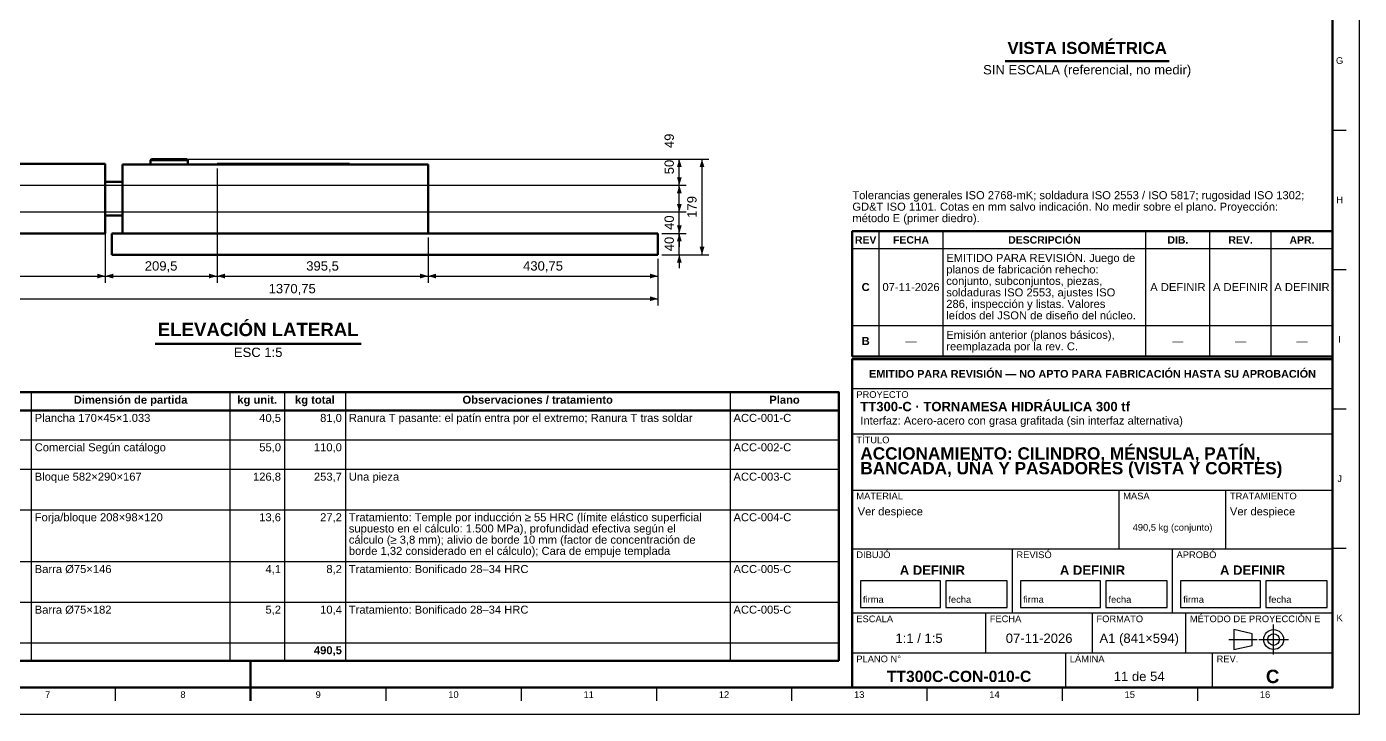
# Model space of a CAD drawing. Header units: millimetres. Extents: x 0 to 841, y 0 to 594.
# Drawn here: x 341.6 to 841, y 0 to 257.5 of the extents above; entities that cross this region are included whole.
import ezdxf
from ezdxf.enums import TextEntityAlignment as Align

# ---------------------------------------------------------------- set-up
doc = ezdxf.new("R2010")
doc.units = ezdxf.units.MM
doc.linetypes.add('EJE', pattern=[31, 20, -4, 3, -4])
for name, color, linetype, lineweight in [('COTA', 7, 'CONTINUOUS', 25), ('EJE', 7, 'EJE', 25), ('FINA', 7, 'CONTINUOUS', 25), ('MARCO', 7, 'CONTINUOUS', 70), ('TXT', 7, 'CONTINUOUS', 25), ('VIS', 7, 'CONTINUOUS', 50)]:
    doc.layers.add(name, color=color, linetype=linetype, lineweight=lineweight)
doc.styles.add('STD', font='LiberationSans-Regular.ttf')
doc.styles.add('STDB', font='LiberationSans-Bold.ttf')

msp = doc.modelspace()

# ---------------------------------------------------------------- linework, layer by layer
at = {"layer": 'COTA'}
for p, q in [((396.52, 207.91), (588.67, 207.91)), ((396.52, 207.91), (597.17, 207.91)), ((586.17, 198.11), (586.17, 207.91)), ((594.67, 172.11), (594.67, 207.91)), ((412.92, 204.41), (412.92, 161.61)), ((412.92, 204.41), (412.92, 161.61)), ((290.52, 198.11), (588.67, 198.11)), ((290.52, 198.11), (588.67, 198.11)), ((586.17, 188.11), (586.17, 198.11)), ((371.02, 191.61), (371.02, 161.61)), ((371.02, 191.61), (371.02, 161.61)), ((586.17, 188.11), (586.17, 193.11)), ((290.52, 188.11), (588.67, 188.11)), ((290.52, 188.11), (588.67, 188.11)), ((586.17, 180.11), (586.17, 188.11)), ((586.17, 180.11), (586.17, 185.11)), ((579.67, 180.11), (588.67, 180.11)), ((579.67, 180.11), (588.67, 180.11)), ((586.17, 172.11), (586.17, 180.11)), ((586.17, 180.11), (586.17, 175.11)), ((492.02, 178.61), (492.02, 161.61)), ((492.02, 178.61), (492.02, 161.61)), ((578.17, 170.61), (578.17, 161.61)), ((578.17, 170.61), (578.17, 153.11)), ((579.67, 172.11), (588.67, 172.11)), ((579.67, 172.11), (597.17, 172.11)), ((586.17, 172.11), (586.17, 167.11)), ((304.02, 164.11), (371.02, 164.11)), ((371.02, 164.11), (412.92, 164.11)), ((412.92, 164.11), (492.02, 164.11)), ((492.02, 164.11), (578.17, 164.11)), ((304.02, 155.61), (578.17, 155.61))]:
    msp.add_line(p, q, dxfattribs=at)
for points in [[(586.17, 207.91), (585.27, 204.91), (587.07, 204.91)], [(594.67, 207.91), (593.77, 204.91), (595.57, 204.91)], [(586.17, 198.11), (587.07, 201.11), (585.27, 201.11)], [(586.17, 198.11), (585.27, 195.11), (587.07, 195.11)], [(586.17, 188.11), (587.07, 191.11), (585.27, 191.11)], [(586.17, 188.11), (587.07, 191.11), (585.27, 191.11)], [(586.17, 180.11), (587.07, 183.11), (585.27, 183.11)], [(586.17, 180.11), (585.27, 177.11), (587.07, 177.11)], [(594.67, 172.11), (595.57, 175.11), (593.77, 175.11)], [(586.17, 172.11), (585.27, 169.11), (587.07, 169.11)], [(371.02, 164.11), (368.02, 165.01), (368.02, 163.21)], [(371.02, 164.11), (374.02, 163.21), (374.02, 165.01)], [(412.92, 164.11), (409.92, 165.01), (409.92, 163.21)], [(412.92, 164.11), (415.92, 163.21), (415.92, 165.01)], [(492.02, 164.11), (489.02, 165.01), (489.02, 163.21)], [(492.02, 164.11), (495.02, 163.21), (495.02, 165.01)], [(578.17, 164.11), (575.17, 165.01), (575.17, 163.21)], [(578.17, 155.61), (575.17, 156.51), (575.17, 154.71)]]:
    msp.add_solid(points, dxfattribs=at)
at = {"layer": 'EJE'}
for p, q in [((808.88, 22.42), (808.88, 33.58)), ((792.14, 28), (802.68, 28)), ((803.3, 28), (814.46, 28))]:
    msp.add_line(p, q, dxfattribs=at)
at = {"layer": 'FINA'}
for p, q in [((831, 218.73), (836, 218.73)), ((661, 134), (661, 180.9)), ((685, 134), (685, 180.9)), ((761, 134), (761, 180.9)), ((785, 134), (785, 180.9)), ((808, 134), (808, 180.9)), ((651, 174.4), (831, 174.4)), ((831, 166.55), (836, 166.55)), ((651, 145.6), (831, 145.6)), ((651, 134), (831, 134)), ((651, 133), (831, 133)), ((343.31, 120.6), (343.31, 20)), ((417.78, 120.6), (417.78, 20)), ((438.2, 120.6), (438.2, 20)), ((461.02, 120.6), (461.02, 20)), ((605.16, 120.6), (605.16, 20)), ((651, 122), (831, 122)), ((25, 113.8), (646, 113.8)), ((831, 114.36), (836, 114.36)), ((651, 105), (831, 105)), ((25, 102.8), (646, 102.8)), ((25, 91.8), (646, 91.8)), ((651, 84), (831, 84)), ((751, 62), (751, 84)), ((791, 62), (791, 84)), ((25, 76.6), (646, 76.6)), ((651, 62), (831, 62)), ((711, 38), (711, 62)), ((771, 38), (771, 62)), ((831, 62.18), (836, 62.18)), ((25, 57.2), (646, 57.2)), ((25, 42), (646, 42)), ((651, 38), (831, 38)), ((701, 23), (701, 38)), ((741, 23), (741, 38)), ((776, 23), (776, 38)), ((25, 26.8), (646, 26.8)), ((651, 23), (831, 23)), ((731, 10), (731, 23)), ((786, 10), (786, 23)), ((374.81, 10), (374.81, 5)), ((425.5, 10), (425.5, 5)), ((476.19, 10), (476.19, 5)), ((526.88, 10), (526.88, 5)), ((577.56, 10), (577.56, 5)), ((628.25, 10), (628.25, 5)), ((678.94, 10), (678.94, 5)), ((729.62, 10), (729.62, 5)), ((780.31, 10), (780.31, 5))]:
    msp.add_line(p, q, dxfattribs=at)
for points in [[(0, 0), (841, 0), (841, 594), (0, 594)], [(654, 40), (684, 40), (684, 50), (654, 50)], [(686, 40), (709, 40), (709, 50), (686, 50)], [(714, 40), (744, 40), (744, 50), (714, 50)], [(746, 40), (769, 40), (769, 50), (746, 50)], [(774, 40), (804, 40), (804, 50), (774, 50)], [(806, 40), (829, 40), (829, 50), (806, 50)], [(794, 24.28), (800.82, 25.83), (800.82, 30.17), (794, 31.72)]]:
    msp.add_lwpolyline(points, close=True, dxfattribs=at)
for radius in [3.72, 2.17]:
    msp.add_circle((808.88, 28), radius, dxfattribs=at)
at = {"layer": 'MARCO'}
msp.add_line((425.5, 5), (425.5, 20), dxfattribs=at)
for points in [[(20, 10), (831, 10), (831, 584), (20, 584)], [(651, 134), (831, 134), (831, 180.9), (651, 180.9)], [(651, 10), (831, 10), (831, 133), (651, 133)]]:
    msp.add_lwpolyline(points, close=True, dxfattribs=at)
at = {"layer": 'VIS'}
for p, q in [((708.29, 244.53), (769.71, 244.53)), ((389.72, 138.71), (466.97, 138.71)), ((646, 120.6), (646, 20)), ((25, 20), (646, 20))]:
    msp.add_line(p, q, dxfattribs=at)
for points in [[(304.02, 206.11), (371.02, 206.11)], [(371.02, 193.11), (371.02, 193.23), (371.02, 193.35), (371.02, 193.47), (371.02, 193.59), (371.02, 193.71), (371.02, 193.83), (371.02, 193.95), (371.02, 194.07), (371.02, 194.19), (371.02, 194.31), (371.02, 194.43), (371.02, 194.55), (371.02, 194.67), (371.02, 194.79), (371.02, 194.91), (371.02, 195.03), (371.02, 195.15), (371.02, 195.27), (371.02, 195.39), (371.02, 195.52), (371.02, 195.64), (371.02, 195.76), (371.02, 195.88), (371.02, 196), (371.02, 196.12), (371.02, 196.24), (371.02, 196.36), (371.02, 196.48), (371.02, 196.6), (371.02, 196.72), (371.02, 196.84), (371.02, 196.96), (371.02, 197.08), (371.02, 197.2), (371.02, 197.32), (371.02, 197.44), (371.02, 197.56), (371.02, 197.68), (371.02, 197.8), (371.02, 197.92), (371.02, 198.04), (371.02, 198.16), (371.02, 198.28), (371.02, 198.4), (371.02, 198.52), (371.02, 198.64), (371.02, 198.77), (371.02, 198.89), (371.02, 199.01), (371.02, 199.13), (371.02, 199.25), (371.02, 199.37), (371.02, 199.49), (371.02, 199.61), (371.02, 199.73), (371.02, 199.85), (371.02, 199.97), (371.02, 200.09), (371.02, 200.21), (371.02, 200.33), (371.02, 200.45), (371.02, 200.57), (371.02, 200.69), (371.02, 200.81), (371.02, 200.93), (371.02, 201.05), (371.02, 201.17), (371.02, 201.29), (371.02, 201.41), (371.02, 201.53), (371.02, 201.65), (371.02, 201.77), (371.02, 201.89), (371.02, 202.02), (371.02, 202.14), (371.02, 202.26), (371.02, 202.38), (371.02, 202.5), (371.02, 202.62), (371.02, 202.74), (371.02, 202.86), (371.02, 202.98), (371.02, 203.1), (371.02, 203.22), (371.02, 203.34), (371.02, 203.46), (371.02, 203.58), (371.02, 203.7), (371.02, 203.82), (371.02, 203.94), (371.02, 204.06), (371.02, 204.18), (371.02, 204.3), (371.02, 204.42), (371.02, 204.54), (371.02, 204.66), (371.02, 204.78), (371.02, 204.9), (371.02, 205.02), (371.02, 205.14), (371.02, 205.27), (371.02, 205.39), (371.02, 205.51), (371.02, 205.63), (371.02, 205.75), (371.02, 205.87), (371.02, 205.99), (371.02, 206.11)], [(377.52, 180.11), (377.52, 205.91)], [(377.52, 205.91), (492.02, 205.91)], [(388.42, 207.91), (388.02, 207.51)], [(388.02, 207.51), (388.14, 207.51), (388.26, 207.51), (388.38, 207.51), (388.5, 207.51), (388.62, 207.51), (388.74, 207.51), (388.86, 207.51), (388.98, 207.51), (389.1, 207.51), (389.22, 207.51), (389.34, 207.51), (389.47, 207.51), (389.59, 207.51), (389.71, 207.51), (389.83, 207.51), (389.95, 207.51), (390.07, 207.51), (390.19, 207.51), (390.31, 207.51), (390.43, 207.51), (390.55, 207.51), (390.67, 207.51), (390.79, 207.51), (390.91, 207.51), (391.03, 207.51), (391.16, 207.51), (391.28, 207.51), (391.4, 207.51), (391.52, 207.51), (391.64, 207.51), (391.76, 207.51), (391.88, 207.51), (392, 207.51), (392.12, 207.51), (392.24, 207.51), (392.36, 207.51), (392.48, 207.51), (392.6, 207.51), (392.72, 207.51), (392.84, 207.51), (392.97, 207.51), (393.09, 207.51), (393.21, 207.51), (393.33, 207.51), (393.45, 207.51), (393.57, 207.51), (393.69, 207.51), (393.81, 207.51), (393.93, 207.51), (394.05, 207.51), (394.17, 207.51), (394.29, 207.51), (394.41, 207.51), (394.53, 207.51), (394.66, 207.51), (394.78, 207.51), (394.9, 207.51), (395.02, 207.51)], [(388.02, 207.51), (388.02, 205.91)], [(388.42, 207.91), (388.54, 207.91), (388.66, 207.91), (388.78, 207.91), (388.9, 207.91), (389.02, 207.91), (389.14, 207.91), (389.26, 207.91), (389.38, 207.91), (389.5, 207.91), (389.62, 207.91), (389.74, 207.91), (389.86, 207.91), (389.98, 207.91), (390.1, 207.91), (390.22, 207.91), (390.34, 207.91), (390.46, 207.91), (390.58, 207.91), (390.7, 207.91), (390.82, 207.91), (390.94, 207.91), (391.06, 207.91), (391.18, 207.91), (391.3, 207.91), (391.42, 207.91), (391.54, 207.91), (391.66, 207.91), (391.78, 207.91), (391.9, 207.91), (392.02, 207.91), (392.14, 207.91), (392.26, 207.91), (392.38, 207.91), (392.5, 207.91), (392.62, 207.91), (392.74, 207.91), (392.86, 207.91), (392.98, 207.91), (393.1, 207.91), (393.22, 207.91), (393.34, 207.91), (393.46, 207.91), (393.58, 207.91), (393.7, 207.91), (393.82, 207.91), (393.94, 207.91), (394.06, 207.91), (394.18, 207.91), (394.3, 207.91), (394.42, 207.91), (394.54, 207.91), (394.66, 207.91), (394.78, 207.91), (394.9, 207.91), (395.02, 207.91)], [(395.02, 207.91), (395.14, 207.91), (395.26, 207.91), (395.38, 207.91), (395.5, 207.91), (395.62, 207.91), (395.74, 207.91), (395.86, 207.91), (395.98, 207.91), (396.1, 207.91), (396.22, 207.91), (396.34, 207.91), (396.46, 207.91), (396.58, 207.91), (396.7, 207.91), (396.82, 207.91), (396.94, 207.91), (397.06, 207.91), (397.18, 207.91), (397.3, 207.91), (397.42, 207.91), (397.54, 207.91), (397.66, 207.91), (397.78, 207.91), (397.9, 207.91), (398.02, 207.91), (398.14, 207.91), (398.26, 207.91), (398.38, 207.91), (398.5, 207.91), (398.62, 207.91), (398.74, 207.91), (398.86, 207.91), (398.98, 207.91), (399.1, 207.91), (399.22, 207.91), (399.34, 207.91), (399.46, 207.91), (399.58, 207.91), (399.7, 207.91), (399.82, 207.91), (399.94, 207.91), (400.06, 207.91), (400.18, 207.91), (400.3, 207.91), (400.42, 207.91), (400.54, 207.91), (400.66, 207.91), (400.78, 207.91), (400.9, 207.91), (401.02, 207.91), (401.14, 207.91), (401.26, 207.91), (401.38, 207.91), (401.5, 207.91), (401.62, 207.91)], [(395.02, 207.51), (395.14, 207.51), (395.26, 207.51), (395.38, 207.51), (395.5, 207.51), (395.62, 207.51), (395.74, 207.51), (395.86, 207.51), (395.98, 207.51), (396.1, 207.51), (396.22, 207.51), (396.34, 207.51), (396.47, 207.51), (396.59, 207.51), (396.71, 207.51), (396.83, 207.51), (396.95, 207.51), (397.07, 207.51), (397.19, 207.51), (397.31, 207.51), (397.43, 207.51), (397.55, 207.51), (397.67, 207.51), (397.79, 207.51), (397.91, 207.51), (398.03, 207.51), (398.16, 207.51), (398.28, 207.51), (398.4, 207.51), (398.52, 207.51), (398.64, 207.51), (398.76, 207.51), (398.88, 207.51), (399, 207.51), (399.12, 207.51), (399.24, 207.51), (399.36, 207.51), (399.48, 207.51), (399.6, 207.51), (399.72, 207.51), (399.84, 207.51), (399.97, 207.51), (400.09, 207.51), (400.21, 207.51), (400.33, 207.51), (400.45, 207.51), (400.57, 207.51), (400.69, 207.51), (400.81, 207.51), (400.93, 207.51), (401.05, 207.51), (401.17, 207.51), (401.29, 207.51), (401.41, 207.51), (401.53, 207.51), (401.66, 207.51), (401.78, 207.51), (401.9, 207.51), (402.02, 207.51)], [(401.62, 207.91), (402.02, 207.51)], [(402.02, 207.51), (402.02, 205.91)], [(412.92, 205.91), (412.92, 206.11)], [(412.92, 206.11), (462.52, 206.11)], [(462.52, 205.91), (462.52, 206.11)], [(492.02, 180.11), (492.02, 205.91)], [(371.02, 199.41), (377.52, 199.41)], [(371.02, 180.11), (371.02, 180.23), (371.02, 180.35), (371.02, 180.47), (371.02, 180.59), (371.02, 180.71), (371.02, 180.83), (371.02, 180.95), (371.02, 181.07), (371.02, 181.19), (371.02, 181.31), (371.02, 181.43), (371.02, 181.55), (371.02, 181.67), (371.02, 181.79), (371.02, 181.91), (371.02, 182.03), (371.02, 182.15), (371.02, 182.27), (371.02, 182.39), (371.02, 182.52), (371.02, 182.64), (371.02, 182.76), (371.02, 182.88), (371.02, 183), (371.02, 183.12), (371.02, 183.24), (371.02, 183.36), (371.02, 183.48), (371.02, 183.6), (371.02, 183.72), (371.02, 183.84), (371.02, 183.96), (371.02, 184.08), (371.02, 184.2), (371.02, 184.32), (371.02, 184.44), (371.02, 184.56), (371.02, 184.68), (371.02, 184.8), (371.02, 184.92), (371.02, 185.04), (371.02, 185.16), (371.02, 185.28), (371.02, 185.4), (371.02, 185.52), (371.02, 185.64), (371.02, 185.77), (371.02, 185.89), (371.02, 186.01), (371.02, 186.13), (371.02, 186.25), (371.02, 186.37), (371.02, 186.49), (371.02, 186.61), (371.02, 186.73), (371.02, 186.85), (371.02, 186.97), (371.02, 187.09), (371.02, 187.21), (371.02, 187.33), (371.02, 187.45), (371.02, 187.57), (371.02, 187.69), (371.02, 187.81), (371.02, 187.93), (371.02, 188.05), (371.02, 188.17), (371.02, 188.29), (371.02, 188.41), (371.02, 188.53), (371.02, 188.65), (371.02, 188.77), (371.02, 188.89), (371.02, 189.02), (371.02, 189.14), (371.02, 189.26), (371.02, 189.38), (371.02, 189.5), (371.02, 189.62), (371.02, 189.74), (371.02, 189.86), (371.02, 189.98), (371.02, 190.1), (371.02, 190.22), (371.02, 190.34), (371.02, 190.46), (371.02, 190.58), (371.02, 190.7), (371.02, 190.82), (371.02, 190.94), (371.02, 191.06), (371.02, 191.18), (371.02, 191.3), (371.02, 191.42), (371.02, 191.54), (371.02, 191.66), (371.02, 191.78), (371.02, 191.9), (371.02, 192.02), (371.02, 192.14), (371.02, 192.27), (371.02, 192.39), (371.02, 192.51), (371.02, 192.63), (371.02, 192.75), (371.02, 192.87), (371.02, 192.99), (371.02, 193.11)], [(371.02, 186.81), (377.52, 186.81)], [(304.02, 180.11), (371.02, 180.11)], [(373.52, 172.11), (373.52, 180.11)], [(373.52, 180.11), (377.52, 180.11)], [(377.52, 180.11), (492.02, 180.11)], [(492.02, 180.11), (578.17, 180.11)], [(578.17, 172.11), (578.17, 180.11)], [(373.52, 172.11), (578.17, 172.11)]]:
    msp.add_lwpolyline(points, dxfattribs=at)
msp.add_lwpolyline([(25, 113.8), (646, 113.8), (646, 120.6), (25, 120.6)], close=True, dxfattribs=at)

# ---------------------------------------------------------------- texts
at = {"layer": 'TXT'}
for s, height, style, p in [('VISTA ISOMÉTRICA', 4.5, 'STDB', (739, 245.93)), ('209,5', 3.5, 'STD', (391.97, 165.11)), ('395,5', 3.5, 'STD', (452.47, 165.11)), ('430,75', 3.5, 'STD', (535.09, 165.11)), ('1370,75', 3.5, 'STD', (441.09, 156.61)), ('ELEVACIÓN LATERAL', 5, 'STDB', (428.34, 140.11))]:
    msp.add_text(s, height=height, dxfattribs=dict(at, style=style)).set_placement(p, align=Align.BOTTOM_CENTER)
for s, height, style, p in [('G', 2.5, 'STD', (833.6, 244.82)), ('H', 2.5, 'STD', (833.6, 192.64)), ('DESCRIPCIÓN', 2.8, 'STDB', (723, 177.65)), ('REV', 2.8, 'STDB', (656, 177.65)), ('FECHA', 2.8, 'STDB', (673, 177.65)), ('DIB.', 2.8, 'STDB', (773, 177.65)), ('REV.', 2.8, 'STDB', (796.5, 177.65)), ('APR.', 2.8, 'STDB', (819.5, 177.65)), ('C', 3, 'STDB', (656, 160)), ('07-11-2026', 3, 'STD', (673, 160)), ('A DEFINIR', 3, 'STD', (773, 160)), ('A DEFINIR', 3, 'STD', (796.5, 160)), ('A DEFINIR', 3, 'STD', (819.5, 160)), ('B', 3, 'STDB', (656, 139.8)), ('I', 2.5, 'STD', (833.6, 140.45)), ('—', 3, 'STD', (673, 139.8)), ('—', 3, 'STD', (773, 139.8)), ('—', 3, 'STD', (796.5, 139.8)), ('—', 3, 'STD', (819.5, 139.8)), ('EMITIDO PARA REVISIÓN — NO APTO PARA FABRICACIÓN HASTA SU APROBACIÓN', 2.9, 'STDB', (741, 127.5)), ('Dimensión de partida', 3, 'STDB', (380.54, 117.8)), ('kg unit.', 3, 'STDB', (427.99, 117.8)), ('kg total', 3, 'STDB', (449.61, 117.8)), ('Observaciones / tratamiento', 3, 'STDB', (533.09, 117.8)), ('Plano', 3, 'STDB', (625.58, 117.8)), ('J', 2.5, 'STD', (833.6, 88.27)), ('490,5 kg (conjunto)', 2.5, 'STD', (771, 70)), ('A DEFINIR', 3.5, 'STDB', (681, 54)), ('A DEFINIR', 3.5, 'STDB', (741, 54)), ('A DEFINIR', 3.5, 'STDB', (801, 54)), ('K', 2.5, 'STD', (833.6, 36.09)), ('1:1 / 1:5', 3.5, 'STD', (676, 28.5)), ('07-11-2026', 3.5, 'STD', (721, 28.5)), ('A1 (841×594)', 3.5, 'STD', (758.5, 28.5)), ('TT300C-CON-010-C', 4.2, 'STDB', (691, 14.2)), ('11 de 54', 3.5, 'STD', (758.5, 14.2)), ('C', 5, 'STDB', (808.5, 14.2)), ('7', 2.5, 'STD', (349.47, 7.4)), ('8', 2.5, 'STD', (400.16, 7.4)), ('9', 2.5, 'STD', (450.84, 7.4)), ('10', 2.5, 'STD', (501.53, 7.4)), ('11', 2.5, 'STD', (552.22, 7.4)), ('12', 2.5, 'STD', (602.91, 7.4)), ('13', 2.5, 'STD', (653.59, 7.4)), ('14', 2.5, 'STD', (704.28, 7.4)), ('15', 2.5, 'STD', (754.97, 7.4)), ('16', 2.5, 'STD', (805.66, 7.4))]:
    msp.add_text(s, height=height, dxfattribs=dict(at, style=style)).set_placement(p, align=Align.MIDDLE_CENTER)
at = {"layer": 'TXT', "style": 'STD'}
for s, p in [('SIN ESCALA (referencial, no medir)', (739, 243.13)), ('ESC 1:5', (428.34, 137.31))]:
    msp.add_text(s, height=3.5, dxfattribs=at).set_placement(p, align=Align.TOP_CENTER)
for s, p in [('49', (585.17, 214.74)), ('50', (585.17, 204.94)), ('179', (593.67, 190.01)), ('40', (585.17, 184.11)), ('40', (585.17, 176.11))]:
    msp.add_text(s, height=3.5, rotation=90, dxfattribs=at).set_placement(p, align=Align.BOTTOM_CENTER)
for s, height, p in [('Tolerancias generales ISO 2768-mK; soldadura ISO 2553 / ISO 5817; rugosidad ISO 1302;', 3, (651, 192)), ('GD&T ISO 1101. Cotas en mm salvo indicación. No medir sobre el plano. Proyección:', 3, (651, 187.7)), ('método E (primer diedro).', 3, (651, 183.4)), ('firma', 2.5, (655, 41)), ('fecha', 2.5, (687, 41)), ('firma', 2.5, (715, 41)), ('fecha', 2.5, (747, 41)), ('firma', 2.5, (775, 41)), ('fecha', 2.5, (807, 41))]:
    msp.add_text(s, height=height, dxfattribs=at).set_placement(p, align=Align.BOTTOM_LEFT)
at = {"layer": 'TXT'}
for s, height, style, p in [('EMITIDO PARA REVISIÓN. Juego de', 3, 'STD', (686.2, 172.4)), ('planos de fabricación rehecho:', 3, 'STD', (686.2, 168.1)), ('conjunto, subconjuntos, piezas,', 3, 'STD', (686.2, 163.8)), ('soldaduras ISO 2553, ajustes ISO', 3, 'STD', (686.2, 159.5)), ('286, inspección y listas. Valores', 3, 'STD', (686.2, 155.2)), ('leídos del JSON de diseño del núcleo.', 3, 'STD', (686.2, 150.9)), ('Emisión anterior (planos básicos),', 3, 'STD', (686.2, 143.6)), ('reemplazada por la rev. C.', 3, 'STD', (686.2, 139.3)), ('PROYECTO', 2.5, 'STD', (652.5, 121)), ('TT300-C · TORNAMESA HIDRÁULICA 300 tf', 3.5, 'STDB', (654, 117)), ('Interfaz: Acero-acero con grasa grafitada (sin interfaz alternativa)', 3, 'STD', (654, 111.5)), ('TÍTULO', 2.5, 'STD', (652.5, 104)), ('ACCIONAMIENTO: CILINDRO, MÉNSULA, PATÍN,', 4.6, 'STDB', (654, 100)), ('BANCADA, UÑA Y PASADORES (VISTA Y CORTES)', 4.6, 'STDB', (654, 94.48)), ('MATERIAL', 2.5, 'STD', (652.5, 83)), ('MASA', 2.5, 'STD', (752.5, 83)), ('TRATAMIENTO', 2.5, 'STD', (792.5, 83)), ('Ver despiece', 3, 'STD', (653, 77.5)), ('Ver despiece', 3, 'STD', (792.5, 77.5)), ('DIBUJÓ', 2.5, 'STD', (652.5, 61)), ('REVISÓ', 2.5, 'STD', (712.5, 61)), ('APROBÓ', 2.5, 'STD', (772.5, 61)), ('ESCALA', 2.5, 'STD', (652.5, 37)), ('FECHA', 2.5, 'STD', (702.5, 37)), ('FORMATO', 2.5, 'STD', (742.5, 37)), ('MÉTODO DE PROYECCIÓN E', 2.5, 'STD', (777.5, 37)), ('PLANO N°', 2.5, 'STD', (652.5, 22)), ('LÁMINA', 2.5, 'STD', (732.5, 22)), ('REV.', 2.5, 'STD', (787.5, 22))]:
    msp.add_text(s, height=height, dxfattribs=dict(at, style=style)).set_placement(p, align=Align.TOP_LEFT)
at = {"layer": 'TXT', "style": 'STD'}
for s, p in [('Plancha 170×45×1.033', (344.61, 111)), ('Ranura T pasante: el patín entra por el extremo; Ranura T tras soldar', (462.32, 111)), ('ACC-001-C', (606.46, 111)), ('Comercial Según catálogo', (344.61, 100)), ('ACC-002-C', (606.46, 100)), ('Bloque 582×290×167', (344.61, 89)), ('Una pieza', (462.32, 89)), ('ACC-003-C', (606.46, 89)), ('Forja/bloque 208×98×120', (344.61, 73.8)), ('Tratamiento: Temple por inducción ≥ 55 HRC (límite elástico superficial', (462.32, 73.8)), ('ACC-004-C', (606.46, 73.8)), ('supuesto en el cálculo: 1.500 MPa), profundidad efectiva según el', (462.32, 69.6)), ('cálculo (≥ 3,8 mm); alivio de borde 10 mm (factor de concentración de', (462.32, 65.4)), ('borde 1,32 considerado en el cálculo); Cara de empuje templada', (462.32, 61.2)), ('Barra Ø75×146', (344.61, 54.4)), ('Tratamiento: Bonificado 28–34 HRC', (462.32, 54.4)), ('ACC-005-C', (606.46, 54.4)), ('Barra Ø75×182', (344.61, 39.2)), ('Tratamiento: Bonificado 28–34 HRC', (462.32, 39.2)), ('ACC-005-C', (606.46, 39.2))]:
    msp.add_text(s, height=3, dxfattribs=at).set_placement(p, align=Align.MIDDLE_LEFT)
at = {"layer": 'TXT'}
for s, style, p in [('40,5', 'STD', (436.9, 111)), ('81,0', 'STD', (459.72, 111)), ('55,0', 'STD', (436.9, 100)), ('110,0', 'STD', (459.72, 100)), ('126,8', 'STD', (436.9, 89)), ('253,7', 'STD', (459.72, 89)), ('13,6', 'STD', (436.9, 73.8)), ('27,2', 'STD', (459.72, 73.8)), ('4,1', 'STD', (436.9, 54.4)), ('8,2', 'STD', (459.72, 54.4)), ('5,2', 'STD', (436.9, 39.2)), ('10,4', 'STD', (459.72, 39.2)), ('490,5', 'STDB', (459.72, 24))]:
    msp.add_text(s, height=3, dxfattribs=dict(at, style=style)).set_placement(p, align=Align.MIDDLE_RIGHT)

doc.saveas('drawing.dxf')
